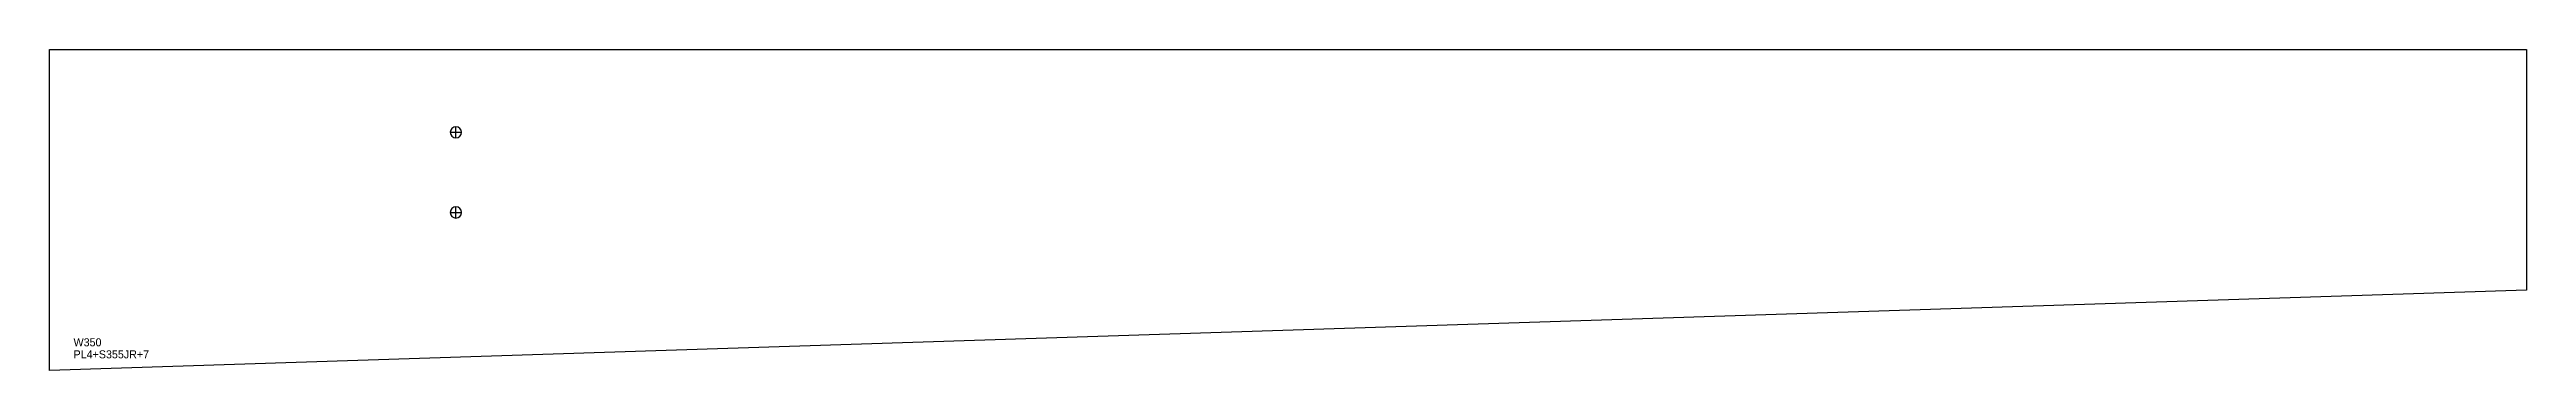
# Model space of a CAD drawing. Extents: x 0 to 3095, y 0 to 400.
import ezdxf

# ---------------------------------------------------------------- set-up
doc = ezdxf.new("R2010")
doc.units = 0
for name, color, linetype in [('14', 7, 'CONTINUOUS'), ('CUT', 7, 'CONTINUOUS'), ('SCRIBE', 3, 'CONTINUOUS'), ('TEXT', 7, 'CONTINUOUS')]:
    doc.layers.add(name, color=color, linetype=linetype)

msp = doc.modelspace()

# ---------------------------------------------------------------- linework, layer by layer
at = {"layer": '14', "color": 7, "linetype": 'CONTINUOUS'}
for p, q in [((500.82, 296.89), (514.82, 296.89)), ((507.82, 289.89), (507.82, 303.89)), ((500.82, 196.89), (514.82, 196.89)), ((507.82, 189.89), (507.82, 203.89))]:
    msp.add_line(p, q, dxfattribs=at)
for points in [[(507.82, 303.89, 1), (507.82, 289.89, 1)], [(507.82, 203.89, 1), (507.82, 189.89, 1)]]:
    msp.add_lwpolyline(points, format="xyb", close=True, dxfattribs=at)
at = {"layer": 'CUT', "color": 7, "linetype": 'CONTINUOUS'}
msp.add_lwpolyline([(0, 0), (0, 400), (3095.32, 400), (3095.32, 100)], close=True, dxfattribs=at)

# ---------------------------------------------------------------- texts
at = {"layer": 'SCRIBE', "color": 3}
msp.add_text('W350', height=10, dxfattribs=at).set_placement((30, 30))
at = {"layer": 'TEXT', "color": 7}
msp.add_text('PL4+S355JR+7', height=10, dxfattribs=at).set_placement((30, 15))

doc.saveas('drawing.dxf')
